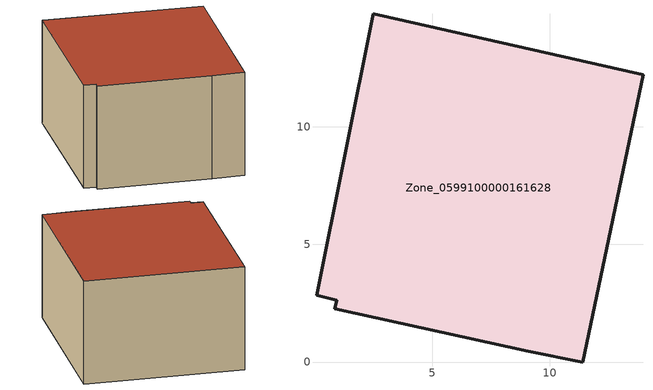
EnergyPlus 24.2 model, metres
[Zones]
Zone_0599100000161628
 floor ground (C_G): 9.07,0.46 0.86,2.27 0.94,2.62 0.07,2.83 2.49,14.8 13.96,12.22 11.4,0 z0
 wall outside (C_F): 9.07,0.46 11.4,0 13.96,12.22 2.49,14.8 0.07,2.83 0.94,2.62 0.86,2.27 9.07,0.46 z0:7.96
 roof outside (C_R): 0.86,2.27 9.07,0.46 11.4,0 13.96,12.22 2.49,14.8 0.07,2.83 0.94,2.62 z7.96
[BUILDING]
Pand.0599100000161628: North Axis=0; Terrain=City; Loads Convergence Tolerance Value=0.04; Temperature Convergence Tolerance Value=0.4; Solar Distribution=FullExterior; Maximum Number of Warmup Days=25; Minimum Number of Warmup Days=1
[Site:Location]
Rotterdam.The.Hague.AP_ZH_NLD Design_Conditions: Latitude=51.96; Longitude=4.45; Time Zone=1; Elevation=-4.5
[SITE:GROUNDTEMPERATURE:BUILDINGSURFACE]
18, 18, 18, 18, 18, 18, 18, 18, 18, 18, 18, 18
[MATERIAL] Thermal Absorptance=0.9; Solar Absorptance=0.7; Visible Absorptance=0.7
Name | Roughness | Thickness | Conductivity | Density | Specific Heat
G.D.1965 | MediumSmooth | 0.15 | 1 | 540 | 1210
F.D.1965 | Rough | 0.3 | 0.857143 | 1920 | 840
R.D.1965 | MediumRough | 0.2 | 0.08 | 1500 | 1000
[CONSTRUCTION]
C_G: G.D.1965
C_F: F.D.1965
C_R: R.D.1965
[ZONE]
Zone_0599100000161628: Type=1; Multiplier=1; Ceiling Height=Autocalculate; Volume=Autocalculate; Floor Area=autocalculate; Part of Total Floor Area=Yes
[ZONEINFILTRATION:DESIGNFLOWRATE]
Infil_Zone_0599100000161628: Zone or ZoneList or Space or SpaceList=Zone_0599100000161628; Schedule=AlwaysOn; Design Flow Rate Calculation Method=Flow/Area; Flow Rate per Floor Area=0.0042; Constant Term Coefficient=1; Temperature Term Coefficient=0; Velocity Term Coefficient=0; Velocity Squared Term Coefficient=0
[HVACTEMPLATE:ZONE:IDEALLOADSAIRSYSTEM]
Zone_0599100000161628: Maximum Heating Supply Air Temperature=50; Minimum Cooling Supply Air Temperature=13; Maximum Heating Supply Air Humidity Ratio=0.0156; Minimum Cooling Supply Air Humidity Ratio=0.0077; Heating Limit=NoLimit; Cooling Limit=NoLimit; Dehumidification Control Type=ConstantSensibleHeatRatio; Cooling Sensible Heat Ratio=0.7; Dehumidification Setpoint=60; Humidification Control Type=None; Humidification Setpoint=30; Outdoor Air Method=None; Outdoor Air Flow Rate per Person=0.00944; Outdoor Air Flow Rate per Zone Floor Area=0; Outdoor Air Flow Rate per Zone=0; Demand Controlled Ventilation Type=None; Outdoor Air Economizer Type=NoEconomizer; Heat Recovery Type=None; Sensible Heat Recovery Effectiveness=0.7; Latent Heat Recovery Effectiveness=0.65
[ZONECONTROL:THERMOSTAT]
ThermostatControl_Zone_0599100000161628: Zone or ZoneList=Zone_0599100000161628; Control Type Schedule=DualSetpointControlType; Control 1=Thermostat_Zone_0599100000161628; Temperature Difference Between Cutout And Setpoint=0
[THERMOSTATSETPOINT:DUALSETPOINT]
Thermostat_Zone_0599100000161628: Heating Setpoint Temperature Schedule=HeatingSetpoint_Zone_0599100000161628; Cooling Setpoint Temperature Schedule=CoolingSetpoint_Zone_0599100000161628
[SCHEDULE:COMPACT]
HeatingSetpoint_Zone_0599100000161628: Through: 12/31, For: AllDays, Until: 24:00, 21
CoolingSetpoint_Zone_0599100000161628: Through: 12/31, For: AllDays, Until: 24:00, 24
DualSetpointControlType: Through: 12/31, For: AllDays, Until: 24:00, 4
AlwaysOn: Through: 12/31, For: AllDays, Until: 24:00, 1
